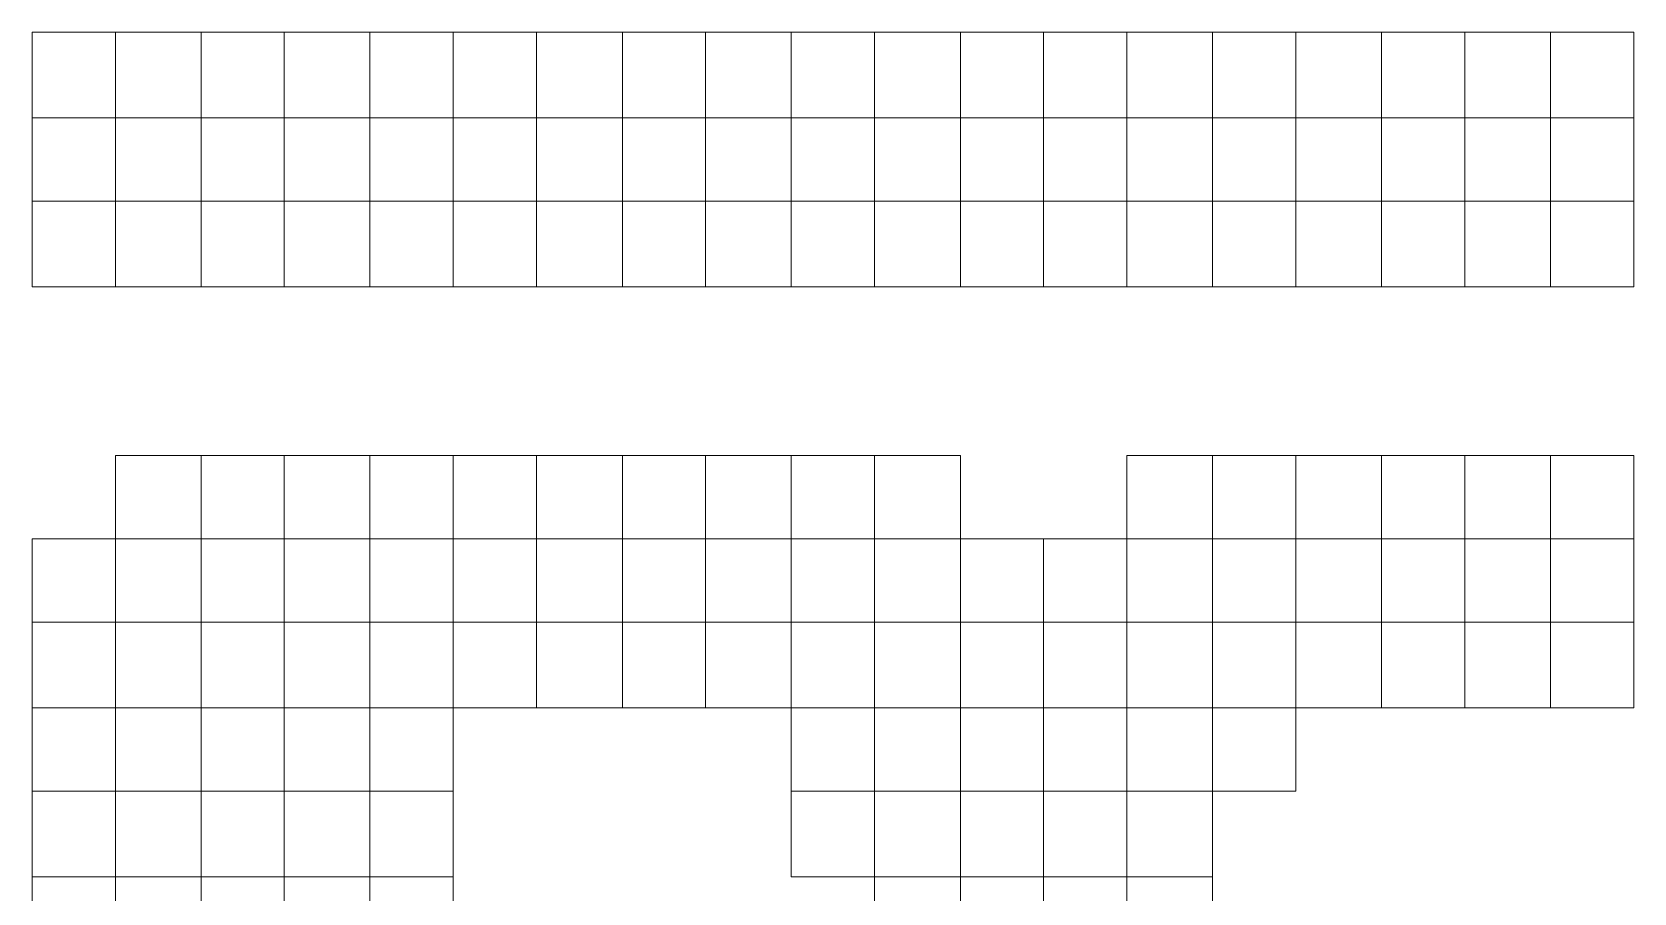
# Model space of a CAD drawing. Header units: millimetres. Extents: x -139 to 75, y -28 to 93.
# Drawn here: x -90.655 to -88.946, y 54.108 to 55.027 of the extents above; entities that cross this region are included whole.
import ezdxf

# ---------------------------------------------------------------- set-up
doc = ezdxf.new("R2010")
doc.units = ezdxf.units.MM
doc.header["$MEASUREMENT"] = 0
doc.layers.add('Layer 1', color=7, linetype='Continuous')

msp = doc.modelspace()

# ---------------------------------------------------------------- linework, layer by layer
at = {"layer": 'Layer 1', "color": 136, "lineweight": 0}
for points in [[(-90.6551, 54.9356), (-90.6551, 54.9356), (-90.6551, 55.0271), (-90.6551, 55.0271), (-90.6551, 55.0271), (-90.6551, 55.0271), (-90.5662, 55.0271), (-90.5662, 55.0271), (-90.5662, 55.0271), (-90.5662, 55.0271), (-90.5662, 54.9356), (-90.5662, 54.9356), (-90.5662, 54.9356), (-90.5662, 54.9356), (-90.6551, 54.9356), (-90.6551, 54.9356)], [(-90.5662, 54.9356), (-90.5662, 54.9356), (-90.5662, 55.0271), (-90.5662, 55.0271), (-90.5662, 55.0271), (-90.5662, 55.0271), (-90.4748, 55.0271), (-90.4748, 55.0271), (-90.4748, 55.0271), (-90.4748, 55.0271), (-90.4748, 54.9356), (-90.4748, 54.9356), (-90.4748, 54.9356), (-90.4748, 54.9356), (-90.5662, 54.9356), (-90.5662, 54.9356)], [(-90.4748, 54.9356), (-90.4748, 54.9356), (-90.4748, 55.0271), (-90.4748, 55.0271), (-90.4748, 55.0271), (-90.4748, 55.0271), (-90.3859, 55.0271), (-90.3859, 55.0271), (-90.3859, 55.0271), (-90.3859, 55.0271), (-90.3859, 54.9356), (-90.3859, 54.9356), (-90.3859, 54.9356), (-90.3859, 54.9356), (-90.4748, 54.9356), (-90.4748, 54.9356)], [(-90.3859, 54.9356), (-90.3859, 54.9356), (-90.3859, 55.0271), (-90.3859, 55.0271), (-90.3859, 55.0271), (-90.3859, 55.0271), (-90.2945, 55.0271), (-90.2945, 55.0271), (-90.2945, 55.0271), (-90.2945, 55.0271), (-90.2945, 54.9356), (-90.2945, 54.9356), (-90.2945, 54.9356), (-90.2945, 54.9356), (-90.3859, 54.9356), (-90.3859, 54.9356)], [(-90.2945, 54.9356), (-90.2945, 54.9356), (-90.2945, 55.0271), (-90.2945, 55.0271), (-90.2945, 55.0271), (-90.2945, 55.0271), (-90.2056, 55.0271), (-90.2056, 55.0271), (-90.2056, 55.0271), (-90.2056, 55.0271), (-90.2056, 54.9356), (-90.2056, 54.9356), (-90.2056, 54.9356), (-90.2056, 54.9356), (-90.2945, 54.9356), (-90.2945, 54.9356)], [(-90.2056, 54.9356), (-90.2056, 54.9356), (-90.2056, 55.0271), (-90.2056, 55.0271), (-90.2056, 55.0271), (-90.2056, 55.0271), (-90.1167, 55.0271), (-90.1167, 55.0271), (-90.1167, 55.0271), (-90.1167, 55.0271), (-90.1167, 54.9356), (-90.1167, 54.9356), (-90.1167, 54.9356), (-90.1167, 54.9356), (-90.2056, 54.9356), (-90.2056, 54.9356)], [(-90.1167, 54.9356), (-90.1167, 54.9356), (-90.1167, 55.0271), (-90.1167, 55.0271), (-90.1167, 55.0271), (-90.1167, 55.0271), (-90.0252, 55.0271), (-90.0252, 55.0271), (-90.0252, 55.0271), (-90.0252, 55.0271), (-90.0252, 54.9356), (-90.0252, 54.9356), (-90.0252, 54.9356), (-90.0252, 54.9356), (-90.1167, 54.9356), (-90.1167, 54.9356)], [(-90.0252, 54.9356), (-90.0252, 54.9356), (-90.0252, 55.0271), (-90.0252, 55.0271), (-90.0252, 55.0271), (-90.0252, 55.0271), (-89.9363, 55.0271), (-89.9363, 55.0271), (-89.9363, 55.0271), (-89.9363, 55.0271), (-89.9363, 54.9356), (-89.9363, 54.9356), (-89.9363, 54.9356), (-89.9363, 54.9356), (-90.0252, 54.9356), (-90.0252, 54.9356)], [(-89.9363, 54.9356), (-89.9363, 54.9356), (-89.9363, 55.0271), (-89.9363, 55.0271), (-89.9363, 55.0271), (-89.9363, 55.0271), (-89.8449, 55.0271), (-89.8449, 55.0271), (-89.8449, 55.0271), (-89.8449, 55.0271), (-89.8449, 54.9356), (-89.8449, 54.9356), (-89.8449, 54.9356), (-89.8449, 54.9356), (-89.9363, 54.9356), (-89.9363, 54.9356)], [(-89.8449, 54.9356), (-89.8449, 54.9356), (-89.8449, 55.0271), (-89.8449, 55.0271), (-89.8449, 55.0271), (-89.8449, 55.0271), (-89.756, 55.0271), (-89.756, 55.0271), (-89.756, 55.0271), (-89.756, 55.0271), (-89.756, 54.9356), (-89.756, 54.9356), (-89.756, 54.9356), (-89.756, 54.9356), (-89.8449, 54.9356), (-89.8449, 54.9356)], [(-89.756, 54.9356), (-89.756, 54.9356), (-89.756, 55.0271), (-89.756, 55.0271), (-89.756, 55.0271), (-89.756, 55.0271), (-89.6645, 55.0271), (-89.6645, 55.0271), (-89.6645, 55.0271), (-89.6645, 55.0271), (-89.6645, 54.9356), (-89.6645, 54.9356), (-89.6645, 54.9356), (-89.6645, 54.9356), (-89.756, 54.9356), (-89.756, 54.9356)], [(-89.6645, 54.9356), (-89.6645, 54.9356), (-89.6645, 55.0271), (-89.6645, 55.0271), (-89.6645, 55.0271), (-89.6645, 55.0271), (-89.5756, 55.0271), (-89.5756, 55.0271), (-89.5756, 55.0271), (-89.5756, 55.0271), (-89.5756, 54.9356), (-89.5756, 54.9356), (-89.5756, 54.9356), (-89.5756, 54.9356), (-89.6645, 54.9356), (-89.6645, 54.9356)], [(-89.5756, 54.9356), (-89.5756, 54.9356), (-89.5756, 55.0271), (-89.5756, 55.0271), (-89.5756, 55.0271), (-89.5756, 55.0271), (-89.4867, 55.0271), (-89.4867, 55.0271), (-89.4867, 55.0271), (-89.4867, 55.0271), (-89.4867, 54.9356), (-89.4867, 54.9356), (-89.4867, 54.9356), (-89.4867, 54.9356), (-89.5756, 54.9356), (-89.5756, 54.9356)], [(-89.4867, 54.9356), (-89.4867, 54.9356), (-89.4867, 55.0271), (-89.4867, 55.0271), (-89.4867, 55.0271), (-89.4867, 55.0271), (-89.3953, 55.0271), (-89.3953, 55.0271), (-89.3953, 55.0271), (-89.3953, 55.0271), (-89.3953, 54.9356), (-89.3953, 54.9356), (-89.3953, 54.9356), (-89.3953, 54.9356), (-89.4867, 54.9356), (-89.4867, 54.9356)], [(-89.3953, 54.9356), (-89.3953, 54.9356), (-89.3953, 55.0271), (-89.3953, 55.0271), (-89.3953, 55.0271), (-89.3953, 55.0271), (-89.3064, 55.0271), (-89.3064, 55.0271), (-89.3064, 55.0271), (-89.3064, 55.0271), (-89.3064, 54.9356), (-89.3064, 54.9356), (-89.3064, 54.9356), (-89.3064, 54.9356), (-89.3953, 54.9356), (-89.3953, 54.9356)], [(-89.3064, 54.9356), (-89.3064, 54.9356), (-89.3064, 55.0271), (-89.3064, 55.0271), (-89.3064, 55.0271), (-89.3064, 55.0271), (-89.215, 55.0271), (-89.215, 55.0271), (-89.215, 55.0271), (-89.215, 55.0271), (-89.215, 54.9356), (-89.215, 54.9356), (-89.215, 54.9356), (-89.215, 54.9356), (-89.3064, 54.9356), (-89.3064, 54.9356)], [(-89.215, 54.9356), (-89.215, 54.9356), (-89.215, 55.0271), (-89.215, 55.0271), (-89.215, 55.0271), (-89.215, 55.0271), (-89.1261, 55.0271), (-89.1261, 55.0271), (-89.1261, 55.0271), (-89.1261, 55.0271), (-89.1261, 54.9356), (-89.1261, 54.9356), (-89.1261, 54.9356), (-89.1261, 54.9356), (-89.215, 54.9356), (-89.215, 54.9356)], [(-89.1261, 54.9356), (-89.1261, 54.9356), (-89.1261, 55.0271), (-89.1261, 55.0271), (-89.1261, 55.0271), (-89.1261, 55.0271), (-89.0346, 55.0271), (-89.0346, 55.0271), (-89.0346, 55.0271), (-89.0346, 55.0271), (-89.0346, 54.9356), (-89.0346, 54.9356), (-89.0346, 54.9356), (-89.0346, 54.9356), (-89.1261, 54.9356), (-89.1261, 54.9356)], [(-89.0346, 54.9356), (-89.0346, 54.9356), (-89.0346, 55.0271), (-89.0346, 55.0271), (-89.0346, 55.0271), (-89.0346, 55.0271), (-88.9457, 55.0271), (-88.9457, 55.0271), (-88.9457, 55.0271), (-88.9457, 55.0271), (-88.9457, 54.9356), (-88.9457, 54.9356), (-88.9457, 54.9356), (-88.9457, 54.9356), (-89.0346, 54.9356), (-89.0346, 54.9356)], [(-90.6551, 54.8467), (-90.6551, 54.8467), (-90.6551, 54.9356), (-90.6551, 54.9356), (-90.6551, 54.9356), (-90.6551, 54.9356), (-90.5662, 54.9356), (-90.5662, 54.9356), (-90.5662, 54.9356), (-90.5662, 54.9356), (-90.5662, 54.8467), (-90.5662, 54.8467), (-90.5662, 54.8467), (-90.5662, 54.8467), (-90.6551, 54.8467), (-90.6551, 54.8467)], [(-90.5662, 54.8467), (-90.5662, 54.8467), (-90.5662, 54.9356), (-90.5662, 54.9356), (-90.5662, 54.9356), (-90.5662, 54.9356), (-90.4748, 54.9356), (-90.4748, 54.9356), (-90.4748, 54.9356), (-90.4748, 54.9356), (-90.4748, 54.8467), (-90.4748, 54.8467), (-90.4748, 54.8467), (-90.4748, 54.8467), (-90.5662, 54.8467), (-90.5662, 54.8467)], [(-90.4748, 54.8467), (-90.4748, 54.8467), (-90.4748, 54.9356), (-90.4748, 54.9356), (-90.4748, 54.9356), (-90.4748, 54.9356), (-90.3859, 54.9356), (-90.3859, 54.9356), (-90.3859, 54.9356), (-90.3859, 54.9356), (-90.3859, 54.8467), (-90.3859, 54.8467), (-90.3859, 54.8467), (-90.3859, 54.8467), (-90.4748, 54.8467), (-90.4748, 54.8467)], [(-90.3859, 54.8467), (-90.3859, 54.8467), (-90.3859, 54.9356), (-90.3859, 54.9356), (-90.3859, 54.9356), (-90.3859, 54.9356), (-90.2945, 54.9356), (-90.2945, 54.9356), (-90.2945, 54.9356), (-90.2945, 54.9356), (-90.2945, 54.8467), (-90.2945, 54.8467), (-90.2945, 54.8467), (-90.2945, 54.8467), (-90.3859, 54.8467), (-90.3859, 54.8467)], [(-90.2945, 54.8467), (-90.2945, 54.8467), (-90.2945, 54.9356), (-90.2945, 54.9356), (-90.2945, 54.9356), (-90.2945, 54.9356), (-90.2056, 54.9356), (-90.2056, 54.9356), (-90.2056, 54.9356), (-90.2056, 54.9356), (-90.2056, 54.8467), (-90.2056, 54.8467), (-90.2056, 54.8467), (-90.2056, 54.8467), (-90.2945, 54.8467), (-90.2945, 54.8467)], [(-90.2056, 54.8467), (-90.2056, 54.8467), (-90.2056, 54.9356), (-90.2056, 54.9356), (-90.2056, 54.9356), (-90.2056, 54.9356), (-90.1167, 54.9356), (-90.1167, 54.9356), (-90.1167, 54.9356), (-90.1167, 54.9356), (-90.1167, 54.8467), (-90.1167, 54.8467), (-90.1167, 54.8467), (-90.1167, 54.8467), (-90.2056, 54.8467), (-90.2056, 54.8467)], [(-90.1167, 54.8467), (-90.1167, 54.8467), (-90.1167, 54.9356), (-90.1167, 54.9356), (-90.1167, 54.9356), (-90.1167, 54.9356), (-90.0252, 54.9356), (-90.0252, 54.9356), (-90.0252, 54.9356), (-90.0252, 54.9356), (-90.0252, 54.8467), (-90.0252, 54.8467), (-90.0252, 54.8467), (-90.0252, 54.8467), (-90.1167, 54.8467), (-90.1167, 54.8467)], [(-90.0252, 54.8467), (-90.0252, 54.8467), (-90.0252, 54.9356), (-90.0252, 54.9356), (-90.0252, 54.9356), (-90.0252, 54.9356), (-89.9363, 54.9356), (-89.9363, 54.9356), (-89.9363, 54.9356), (-89.9363, 54.9356), (-89.9363, 54.8467), (-89.9363, 54.8467), (-89.9363, 54.8467), (-89.9363, 54.8467), (-90.0252, 54.8467), (-90.0252, 54.8467)], [(-89.9363, 54.8467), (-89.9363, 54.8467), (-89.9363, 54.9356), (-89.9363, 54.9356), (-89.9363, 54.9356), (-89.9363, 54.9356), (-89.8449, 54.9356), (-89.8449, 54.9356), (-89.8449, 54.9356), (-89.8449, 54.9356), (-89.8449, 54.8467), (-89.8449, 54.8467), (-89.8449, 54.8467), (-89.8449, 54.8467), (-89.9363, 54.8467), (-89.9363, 54.8467)], [(-89.8449, 54.8467), (-89.8449, 54.8467), (-89.8449, 54.9356), (-89.8449, 54.9356), (-89.8449, 54.9356), (-89.8449, 54.9356), (-89.756, 54.9356), (-89.756, 54.9356), (-89.756, 54.9356), (-89.756, 54.9356), (-89.756, 54.8467), (-89.756, 54.8467), (-89.756, 54.8467), (-89.756, 54.8467), (-89.8449, 54.8467), (-89.8449, 54.8467)], [(-89.756, 54.8467), (-89.756, 54.8467), (-89.756, 54.9356), (-89.756, 54.9356), (-89.756, 54.9356), (-89.756, 54.9356), (-89.6645, 54.9356), (-89.6645, 54.9356), (-89.6645, 54.9356), (-89.6645, 54.9356), (-89.6645, 54.8467), (-89.6645, 54.8467), (-89.6645, 54.8467), (-89.6645, 54.8467), (-89.756, 54.8467), (-89.756, 54.8467)], [(-89.6645, 54.8467), (-89.6645, 54.8467), (-89.6645, 54.9356), (-89.6645, 54.9356), (-89.6645, 54.9356), (-89.6645, 54.9356), (-89.5756, 54.9356), (-89.5756, 54.9356), (-89.5756, 54.9356), (-89.5756, 54.9356), (-89.5756, 54.8467), (-89.5756, 54.8467), (-89.5756, 54.8467), (-89.5756, 54.8467), (-89.6645, 54.8467), (-89.6645, 54.8467)], [(-89.5756, 54.8467), (-89.5756, 54.8467), (-89.5756, 54.9356), (-89.5756, 54.9356), (-89.5756, 54.9356), (-89.5756, 54.9356), (-89.4867, 54.9356), (-89.4867, 54.9356), (-89.4867, 54.9356), (-89.4867, 54.9356), (-89.4867, 54.8467), (-89.4867, 54.8467), (-89.4867, 54.8467), (-89.4867, 54.8467), (-89.5756, 54.8467), (-89.5756, 54.8467)], [(-89.4867, 54.8467), (-89.4867, 54.8467), (-89.4867, 54.9356), (-89.4867, 54.9356), (-89.4867, 54.9356), (-89.4867, 54.9356), (-89.3953, 54.9356), (-89.3953, 54.9356), (-89.3953, 54.9356), (-89.3953, 54.9356), (-89.3953, 54.8467), (-89.3953, 54.8467), (-89.3953, 54.8467), (-89.3953, 54.8467), (-89.4867, 54.8467), (-89.4867, 54.8467)], [(-89.3953, 54.8467), (-89.3953, 54.8467), (-89.3953, 54.9356), (-89.3953, 54.9356), (-89.3953, 54.9356), (-89.3953, 54.9356), (-89.3064, 54.9356), (-89.3064, 54.9356), (-89.3064, 54.9356), (-89.3064, 54.9356), (-89.3064, 54.8467), (-89.3064, 54.8467), (-89.3064, 54.8467), (-89.3064, 54.8467), (-89.3953, 54.8467), (-89.3953, 54.8467)], [(-89.3064, 54.8467), (-89.3064, 54.8467), (-89.3064, 54.9356), (-89.3064, 54.9356), (-89.3064, 54.9356), (-89.3064, 54.9356), (-89.215, 54.9356), (-89.215, 54.9356), (-89.215, 54.9356), (-89.215, 54.9356), (-89.215, 54.8467), (-89.215, 54.8467), (-89.215, 54.8467), (-89.215, 54.8467), (-89.3064, 54.8467), (-89.3064, 54.8467)], [(-89.215, 54.8467), (-89.215, 54.8467), (-89.215, 54.9356), (-89.215, 54.9356), (-89.215, 54.9356), (-89.215, 54.9356), (-89.1261, 54.9356), (-89.1261, 54.9356), (-89.1261, 54.9356), (-89.1261, 54.9356), (-89.1261, 54.8467), (-89.1261, 54.8467), (-89.1261, 54.8467), (-89.1261, 54.8467), (-89.215, 54.8467), (-89.215, 54.8467)], [(-89.1261, 54.8467), (-89.1261, 54.8467), (-89.1261, 54.9356), (-89.1261, 54.9356), (-89.1261, 54.9356), (-89.1261, 54.9356), (-89.0346, 54.9356), (-89.0346, 54.9356), (-89.0346, 54.9356), (-89.0346, 54.9356), (-89.0346, 54.8467), (-89.0346, 54.8467), (-89.0346, 54.8467), (-89.0346, 54.8467), (-89.1261, 54.8467), (-89.1261, 54.8467)], [(-89.0346, 54.8467), (-89.0346, 54.8467), (-89.0346, 54.9356), (-89.0346, 54.9356), (-89.0346, 54.9356), (-89.0346, 54.9356), (-88.9457, 54.9356), (-88.9457, 54.9356), (-88.9457, 54.9356), (-88.9457, 54.9356), (-88.9457, 54.8467), (-88.9457, 54.8467), (-88.9457, 54.8467), (-88.9457, 54.8467), (-89.0346, 54.8467), (-89.0346, 54.8467)], [(-90.6551, 54.7553), (-90.6551, 54.7553), (-90.6551, 54.8467), (-90.6551, 54.8467), (-90.6551, 54.8467), (-90.6551, 54.8467), (-90.5662, 54.8467), (-90.5662, 54.8467), (-90.5662, 54.8467), (-90.5662, 54.8467), (-90.5662, 54.7553), (-90.5662, 54.7553), (-90.5662, 54.7553), (-90.5662, 54.7553), (-90.6551, 54.7553), (-90.6551, 54.7553)], [(-90.5662, 54.7553), (-90.5662, 54.7553), (-90.5662, 54.8467), (-90.5662, 54.8467), (-90.5662, 54.8467), (-90.5662, 54.8467), (-90.4748, 54.8467), (-90.4748, 54.8467), (-90.4748, 54.8467), (-90.4748, 54.8467), (-90.4748, 54.7553), (-90.4748, 54.7553), (-90.4748, 54.7553), (-90.4748, 54.7553), (-90.5662, 54.7553), (-90.5662, 54.7553)], [(-90.4748, 54.7553), (-90.4748, 54.7553), (-90.4748, 54.8467), (-90.4748, 54.8467), (-90.4748, 54.8467), (-90.4748, 54.8467), (-90.3859, 54.8467), (-90.3859, 54.8467), (-90.3859, 54.8467), (-90.3859, 54.8467), (-90.3859, 54.7553), (-90.3859, 54.7553), (-90.3859, 54.7553), (-90.3859, 54.7553), (-90.4748, 54.7553), (-90.4748, 54.7553)], [(-90.3859, 54.7553), (-90.3859, 54.7553), (-90.3859, 54.8467), (-90.3859, 54.8467), (-90.3859, 54.8467), (-90.3859, 54.8467), (-90.2945, 54.8467), (-90.2945, 54.8467), (-90.2945, 54.8467), (-90.2945, 54.8467), (-90.2945, 54.7553), (-90.2945, 54.7553), (-90.2945, 54.7553), (-90.2945, 54.7553), (-90.3859, 54.7553), (-90.3859, 54.7553)], [(-90.2945, 54.7553), (-90.2945, 54.7553), (-90.2945, 54.8467), (-90.2945, 54.8467), (-90.2945, 54.8467), (-90.2945, 54.8467), (-90.2056, 54.8467), (-90.2056, 54.8467), (-90.2056, 54.8467), (-90.2056, 54.8467), (-90.2056, 54.7553), (-90.2056, 54.7553), (-90.2056, 54.7553), (-90.2056, 54.7553), (-90.2945, 54.7553), (-90.2945, 54.7553)], [(-90.2056, 54.7553), (-90.2056, 54.7553), (-90.2056, 54.8467), (-90.2056, 54.8467), (-90.2056, 54.8467), (-90.2056, 54.8467), (-90.1167, 54.8467), (-90.1167, 54.8467), (-90.1167, 54.8467), (-90.1167, 54.8467), (-90.1167, 54.7553), (-90.1167, 54.7553), (-90.1167, 54.7553), (-90.1167, 54.7553), (-90.2056, 54.7553), (-90.2056, 54.7553)], [(-90.1167, 54.7553), (-90.1167, 54.7553), (-90.1167, 54.8467), (-90.1167, 54.8467), (-90.1167, 54.8467), (-90.1167, 54.8467), (-90.0252, 54.8467), (-90.0252, 54.8467), (-90.0252, 54.8467), (-90.0252, 54.8467), (-90.0252, 54.7553), (-90.0252, 54.7553), (-90.0252, 54.7553), (-90.0252, 54.7553), (-90.1167, 54.7553), (-90.1167, 54.7553)], [(-90.0252, 54.7553), (-90.0252, 54.7553), (-90.0252, 54.8467), (-90.0252, 54.8467), (-90.0252, 54.8467), (-90.0252, 54.8467), (-89.9363, 54.8467), (-89.9363, 54.8467), (-89.9363, 54.8467), (-89.9363, 54.8467), (-89.9363, 54.7553), (-89.9363, 54.7553), (-89.9363, 54.7553), (-89.9363, 54.7553), (-90.0252, 54.7553), (-90.0252, 54.7553)], [(-89.9363, 54.7553), (-89.9363, 54.7553), (-89.9363, 54.8467), (-89.9363, 54.8467), (-89.9363, 54.8467), (-89.9363, 54.8467), (-89.8449, 54.8467), (-89.8449, 54.8467), (-89.8449, 54.8467), (-89.8449, 54.8467), (-89.8449, 54.7553), (-89.8449, 54.7553), (-89.8449, 54.7553), (-89.8449, 54.7553), (-89.9363, 54.7553), (-89.9363, 54.7553)], [(-89.8449, 54.7553), (-89.8449, 54.7553), (-89.8449, 54.8467), (-89.8449, 54.8467), (-89.8449, 54.8467), (-89.8449, 54.8467), (-89.756, 54.8467), (-89.756, 54.8467), (-89.756, 54.8467), (-89.756, 54.8467), (-89.756, 54.7553), (-89.756, 54.7553), (-89.756, 54.7553), (-89.756, 54.7553), (-89.8449, 54.7553), (-89.8449, 54.7553)], [(-89.756, 54.7553), (-89.756, 54.7553), (-89.756, 54.8467), (-89.756, 54.8467), (-89.756, 54.8467), (-89.756, 54.8467), (-89.6645, 54.8467), (-89.6645, 54.8467), (-89.6645, 54.8467), (-89.6645, 54.8467), (-89.6645, 54.7553), (-89.6645, 54.7553), (-89.6645, 54.7553), (-89.6645, 54.7553), (-89.756, 54.7553), (-89.756, 54.7553)], [(-89.6645, 54.7553), (-89.6645, 54.7553), (-89.6645, 54.8467), (-89.6645, 54.8467), (-89.6645, 54.8467), (-89.6645, 54.8467), (-89.5756, 54.8467), (-89.5756, 54.8467), (-89.5756, 54.8467), (-89.5756, 54.8467), (-89.5756, 54.7553), (-89.5756, 54.7553), (-89.5756, 54.7553), (-89.5756, 54.7553), (-89.6645, 54.7553), (-89.6645, 54.7553)], [(-89.5756, 54.7553), (-89.5756, 54.7553), (-89.5756, 54.8467), (-89.5756, 54.8467), (-89.5756, 54.8467), (-89.5756, 54.8467), (-89.4867, 54.8467), (-89.4867, 54.8467), (-89.4867, 54.8467), (-89.4867, 54.8467), (-89.4867, 54.7553), (-89.4867, 54.7553), (-89.4867, 54.7553), (-89.4867, 54.7553), (-89.5756, 54.7553), (-89.5756, 54.7553)], [(-89.4867, 54.7553), (-89.4867, 54.7553), (-89.4867, 54.8467), (-89.4867, 54.8467), (-89.4867, 54.8467), (-89.4867, 54.8467), (-89.3953, 54.8467), (-89.3953, 54.8467), (-89.3953, 54.8467), (-89.3953, 54.8467), (-89.3953, 54.7553), (-89.3953, 54.7553), (-89.3953, 54.7553), (-89.3953, 54.7553), (-89.4867, 54.7553), (-89.4867, 54.7553)], [(-89.3953, 54.7553), (-89.3953, 54.7553), (-89.3953, 54.8467), (-89.3953, 54.8467), (-89.3953, 54.8467), (-89.3953, 54.8467), (-89.3064, 54.8467), (-89.3064, 54.8467), (-89.3064, 54.8467), (-89.3064, 54.8467), (-89.3064, 54.7553), (-89.3064, 54.7553), (-89.3064, 54.7553), (-89.3064, 54.7553), (-89.3953, 54.7553), (-89.3953, 54.7553)], [(-89.3064, 54.7553), (-89.3064, 54.7553), (-89.3064, 54.8467), (-89.3064, 54.8467), (-89.3064, 54.8467), (-89.3064, 54.8467), (-89.215, 54.8467), (-89.215, 54.8467), (-89.215, 54.8467), (-89.215, 54.8467), (-89.215, 54.7553), (-89.215, 54.7553), (-89.215, 54.7553), (-89.215, 54.7553), (-89.3064, 54.7553), (-89.3064, 54.7553)], [(-89.215, 54.7553), (-89.215, 54.7553), (-89.215, 54.8467), (-89.215, 54.8467), (-89.215, 54.8467), (-89.215, 54.8467), (-89.1261, 54.8467), (-89.1261, 54.8467), (-89.1261, 54.8467), (-89.1261, 54.8467), (-89.1261, 54.7553), (-89.1261, 54.7553), (-89.1261, 54.7553), (-89.1261, 54.7553), (-89.215, 54.7553), (-89.215, 54.7553)], [(-89.1261, 54.7553), (-89.1261, 54.7553), (-89.1261, 54.8467), (-89.1261, 54.8467), (-89.1261, 54.8467), (-89.1261, 54.8467), (-89.0346, 54.8467), (-89.0346, 54.8467), (-89.0346, 54.8467), (-89.0346, 54.8467), (-89.0346, 54.7553), (-89.0346, 54.7553), (-89.0346, 54.7553), (-89.0346, 54.7553), (-89.1261, 54.7553), (-89.1261, 54.7553)], [(-89.0346, 54.7553), (-89.0346, 54.7553), (-89.0346, 54.8467), (-89.0346, 54.8467), (-89.0346, 54.8467), (-89.0346, 54.8467), (-88.9457, 54.8467), (-88.9457, 54.8467), (-88.9457, 54.8467), (-88.9457, 54.8467), (-88.9457, 54.7553), (-88.9457, 54.7553), (-88.9457, 54.7553), (-88.9457, 54.7553), (-89.0346, 54.7553), (-89.0346, 54.7553)], [(-90.5662, 54.4861), (-90.5662, 54.4861), (-90.5662, 54.575), (-90.5662, 54.575), (-90.5662, 54.575), (-90.5662, 54.575), (-90.4748, 54.575), (-90.4748, 54.575), (-90.4748, 54.575), (-90.4748, 54.575), (-90.4748, 54.4861), (-90.4748, 54.4861), (-90.4748, 54.4861), (-90.4748, 54.4861), (-90.5662, 54.4861), (-90.5662, 54.4861)], [(-90.4748, 54.4861), (-90.4748, 54.4861), (-90.4748, 54.575), (-90.4748, 54.575), (-90.4748, 54.575), (-90.4748, 54.575), (-90.3859, 54.575), (-90.3859, 54.575), (-90.3859, 54.575), (-90.3859, 54.575), (-90.3859, 54.4861), (-90.3859, 54.4861), (-90.3859, 54.4861), (-90.3859, 54.4861), (-90.4748, 54.4861), (-90.4748, 54.4861)], [(-90.3859, 54.4861), (-90.3859, 54.4861), (-90.3859, 54.575), (-90.3859, 54.575), (-90.3859, 54.575), (-90.3859, 54.575), (-90.2945, 54.575), (-90.2945, 54.575), (-90.2945, 54.575), (-90.2945, 54.575), (-90.2945, 54.4861), (-90.2945, 54.4861), (-90.2945, 54.4861), (-90.2945, 54.4861), (-90.3859, 54.4861), (-90.3859, 54.4861)], [(-90.2945, 54.4861), (-90.2945, 54.4861), (-90.2945, 54.575), (-90.2945, 54.575), (-90.2945, 54.575), (-90.2945, 54.575), (-90.2056, 54.575), (-90.2056, 54.575), (-90.2056, 54.575), (-90.2056, 54.575), (-90.2056, 54.4861), (-90.2056, 54.4861), (-90.2056, 54.4861), (-90.2056, 54.4861), (-90.2945, 54.4861), (-90.2945, 54.4861)], [(-90.2056, 54.4861), (-90.2056, 54.4861), (-90.2056, 54.575), (-90.2056, 54.575), (-90.2056, 54.575), (-90.2056, 54.575), (-90.1167, 54.575), (-90.1167, 54.575), (-90.1167, 54.575), (-90.1167, 54.575), (-90.1167, 54.4861), (-90.1167, 54.4861), (-90.1167, 54.4861), (-90.1167, 54.4861), (-90.2056, 54.4861), (-90.2056, 54.4861)], [(-90.1167, 54.4861), (-90.1167, 54.4861), (-90.1167, 54.575), (-90.1167, 54.575), (-90.1167, 54.575), (-90.1167, 54.575), (-90.0252, 54.575), (-90.0252, 54.575), (-90.0252, 54.575), (-90.0252, 54.575), (-90.0252, 54.4861), (-90.0252, 54.4861), (-90.0252, 54.4861), (-90.0252, 54.4861), (-90.1167, 54.4861), (-90.1167, 54.4861)], [(-90.0252, 54.4861), (-90.0252, 54.4861), (-90.0252, 54.575), (-90.0252, 54.575), (-90.0252, 54.575), (-90.0252, 54.575), (-89.9363, 54.575), (-89.9363, 54.575), (-89.9363, 54.575), (-89.9363, 54.575), (-89.9363, 54.4861), (-89.9363, 54.4861), (-89.9363, 54.4861), (-89.9363, 54.4861), (-90.0252, 54.4861), (-90.0252, 54.4861)], [(-89.9363, 54.4861), (-89.9363, 54.4861), (-89.9363, 54.575), (-89.9363, 54.575), (-89.9363, 54.575), (-89.9363, 54.575), (-89.8449, 54.575), (-89.8449, 54.575), (-89.8449, 54.575), (-89.8449, 54.575), (-89.8449, 54.4861), (-89.8449, 54.4861), (-89.8449, 54.4861), (-89.8449, 54.4861), (-89.9363, 54.4861), (-89.9363, 54.4861)], [(-89.8449, 54.4861), (-89.8449, 54.4861), (-89.8449, 54.575), (-89.8449, 54.575), (-89.8449, 54.575), (-89.8449, 54.575), (-89.756, 54.575), (-89.756, 54.575), (-89.756, 54.575), (-89.756, 54.575), (-89.756, 54.4861), (-89.756, 54.4861), (-89.756, 54.4861), (-89.756, 54.4861), (-89.8449, 54.4861), (-89.8449, 54.4861)], [(-89.756, 54.4861), (-89.756, 54.4861), (-89.756, 54.575), (-89.756, 54.575), (-89.756, 54.575), (-89.756, 54.575), (-89.6645, 54.575), (-89.6645, 54.575), (-89.6645, 54.575), (-89.6645, 54.575), (-89.6645, 54.4861), (-89.6645, 54.4861), (-89.6645, 54.4861), (-89.6645, 54.4861), (-89.756, 54.4861), (-89.756, 54.4861)], [(-89.4867, 54.4861), (-89.4867, 54.4861), (-89.4867, 54.575), (-89.4867, 54.575), (-89.4867, 54.575), (-89.4867, 54.575), (-89.3953, 54.575), (-89.3953, 54.575), (-89.3953, 54.575), (-89.3953, 54.575), (-89.3953, 54.4861), (-89.3953, 54.4861), (-89.3953, 54.4861), (-89.3953, 54.4861), (-89.4867, 54.4861), (-89.4867, 54.4861)], [(-89.3953, 54.4861), (-89.3953, 54.4861), (-89.3953, 54.575), (-89.3953, 54.575), (-89.3953, 54.575), (-89.3953, 54.575), (-89.3064, 54.575), (-89.3064, 54.575), (-89.3064, 54.575), (-89.3064, 54.575), (-89.3064, 54.4861), (-89.3064, 54.4861), (-89.3064, 54.4861), (-89.3064, 54.4861), (-89.3953, 54.4861), (-89.3953, 54.4861)], [(-89.3064, 54.4861), (-89.3064, 54.4861), (-89.3064, 54.575), (-89.3064, 54.575), (-89.3064, 54.575), (-89.3064, 54.575), (-89.215, 54.575), (-89.215, 54.575), (-89.215, 54.575), (-89.215, 54.575), (-89.215, 54.4861), (-89.215, 54.4861), (-89.215, 54.4861), (-89.215, 54.4861), (-89.3064, 54.4861), (-89.3064, 54.4861)], [(-89.215, 54.4861), (-89.215, 54.4861), (-89.215, 54.575), (-89.215, 54.575), (-89.215, 54.575), (-89.215, 54.575), (-89.1261, 54.575), (-89.1261, 54.575), (-89.1261, 54.575), (-89.1261, 54.575), (-89.1261, 54.4861), (-89.1261, 54.4861), (-89.1261, 54.4861), (-89.1261, 54.4861), (-89.215, 54.4861), (-89.215, 54.4861)], [(-89.1261, 54.4861), (-89.1261, 54.4861), (-89.1261, 54.575), (-89.1261, 54.575), (-89.1261, 54.575), (-89.1261, 54.575), (-89.0346, 54.575), (-89.0346, 54.575), (-89.0346, 54.575), (-89.0346, 54.575), (-89.0346, 54.4861), (-89.0346, 54.4861), (-89.0346, 54.4861), (-89.0346, 54.4861), (-89.1261, 54.4861), (-89.1261, 54.4861)], [(-89.0346, 54.4861), (-89.0346, 54.4861), (-89.0346, 54.575), (-89.0346, 54.575), (-89.0346, 54.575), (-89.0346, 54.575), (-88.9457, 54.575), (-88.9457, 54.575), (-88.9457, 54.575), (-88.9457, 54.575), (-88.9457, 54.4861), (-88.9457, 54.4861), (-88.9457, 54.4861), (-88.9457, 54.4861), (-89.0346, 54.4861), (-89.0346, 54.4861)], [(-90.6551, 54.3972), (-90.6551, 54.3972), (-90.6551, 54.4861), (-90.6551, 54.4861), (-90.6551, 54.4861), (-90.6551, 54.4861), (-90.5662, 54.4861), (-90.5662, 54.4861), (-90.5662, 54.4861), (-90.5662, 54.4861), (-90.5662, 54.3972), (-90.5662, 54.3972), (-90.5662, 54.3972), (-90.5662, 54.3972), (-90.6551, 54.3972), (-90.6551, 54.3972)], [(-90.5662, 54.3972), (-90.5662, 54.3972), (-90.5662, 54.4861), (-90.5662, 54.4861), (-90.5662, 54.4861), (-90.5662, 54.4861), (-90.4748, 54.4861), (-90.4748, 54.4861), (-90.4748, 54.4861), (-90.4748, 54.4861), (-90.4748, 54.3972), (-90.4748, 54.3972), (-90.4748, 54.3972), (-90.4748, 54.3972), (-90.5662, 54.3972), (-90.5662, 54.3972)], [(-90.4748, 54.3972), (-90.4748, 54.3972), (-90.4748, 54.4861), (-90.4748, 54.4861), (-90.4748, 54.4861), (-90.4748, 54.4861), (-90.3859, 54.4861), (-90.3859, 54.4861), (-90.3859, 54.4861), (-90.3859, 54.4861), (-90.3859, 54.3972), (-90.3859, 54.3972), (-90.3859, 54.3972), (-90.3859, 54.3972), (-90.4748, 54.3972), (-90.4748, 54.3972)], [(-90.3859, 54.3972), (-90.3859, 54.3972), (-90.3859, 54.4861), (-90.3859, 54.4861), (-90.3859, 54.4861), (-90.3859, 54.4861), (-90.2945, 54.4861), (-90.2945, 54.4861), (-90.2945, 54.4861), (-90.2945, 54.4861), (-90.2945, 54.3972), (-90.2945, 54.3972), (-90.2945, 54.3972), (-90.2945, 54.3972), (-90.3859, 54.3972), (-90.3859, 54.3972)], [(-90.2945, 54.3972), (-90.2945, 54.3972), (-90.2945, 54.4861), (-90.2945, 54.4861), (-90.2945, 54.4861), (-90.2945, 54.4861), (-90.2056, 54.4861), (-90.2056, 54.4861), (-90.2056, 54.4861), (-90.2056, 54.4861), (-90.2056, 54.3972), (-90.2056, 54.3972), (-90.2056, 54.3972), (-90.2056, 54.3972), (-90.2945, 54.3972), (-90.2945, 54.3972)], [(-90.2056, 54.3972), (-90.2056, 54.3972), (-90.2056, 54.4861), (-90.2056, 54.4861), (-90.2056, 54.4861), (-90.2056, 54.4861), (-90.1167, 54.4861), (-90.1167, 54.4861), (-90.1167, 54.4861), (-90.1167, 54.4861), (-90.1167, 54.3972), (-90.1167, 54.3972), (-90.1167, 54.3972), (-90.1167, 54.3972), (-90.2056, 54.3972), (-90.2056, 54.3972)], [(-90.1167, 54.3972), (-90.1167, 54.3972), (-90.1167, 54.4861), (-90.1167, 54.4861), (-90.1167, 54.4861), (-90.1167, 54.4861), (-90.0252, 54.4861), (-90.0252, 54.4861), (-90.0252, 54.4861), (-90.0252, 54.4861), (-90.0252, 54.3972), (-90.0252, 54.3972), (-90.0252, 54.3972), (-90.0252, 54.3972), (-90.1167, 54.3972), (-90.1167, 54.3972)], [(-90.0252, 54.3972), (-90.0252, 54.3972), (-90.0252, 54.4861), (-90.0252, 54.4861), (-90.0252, 54.4861), (-90.0252, 54.4861), (-89.9363, 54.4861), (-89.9363, 54.4861), (-89.9363, 54.4861), (-89.9363, 54.4861), (-89.9363, 54.3972), (-89.9363, 54.3972), (-89.9363, 54.3972), (-89.9363, 54.3972), (-90.0252, 54.3972), (-90.0252, 54.3972)], [(-89.9363, 54.3972), (-89.9363, 54.3972), (-89.9363, 54.4861), (-89.9363, 54.4861), (-89.9363, 54.4861), (-89.9363, 54.4861), (-89.8449, 54.4861), (-89.8449, 54.4861), (-89.8449, 54.4861), (-89.8449, 54.4861), (-89.8449, 54.3972), (-89.8449, 54.3972), (-89.8449, 54.3972), (-89.8449, 54.3972), (-89.9363, 54.3972), (-89.9363, 54.3972)], [(-89.8449, 54.3972), (-89.8449, 54.3972), (-89.8449, 54.4861), (-89.8449, 54.4861), (-89.8449, 54.4861), (-89.8449, 54.4861), (-89.756, 54.4861), (-89.756, 54.4861), (-89.756, 54.4861), (-89.756, 54.4861), (-89.756, 54.3972), (-89.756, 54.3972), (-89.756, 54.3972), (-89.756, 54.3972), (-89.8449, 54.3972), (-89.8449, 54.3972)], [(-89.756, 54.3972), (-89.756, 54.3972), (-89.756, 54.4861), (-89.756, 54.4861), (-89.756, 54.4861), (-89.756, 54.4861), (-89.6645, 54.4861), (-89.6645, 54.4861), (-89.6645, 54.4861), (-89.6645, 54.4861), (-89.6645, 54.3972), (-89.6645, 54.3972), (-89.6645, 54.3972), (-89.6645, 54.3972), (-89.756, 54.3972), (-89.756, 54.3972)], [(-89.6645, 54.3972), (-89.6645, 54.3972), (-89.6645, 54.4861), (-89.6645, 54.4861), (-89.6645, 54.4861), (-89.6645, 54.4861), (-89.5756, 54.4861), (-89.5756, 54.4861), (-89.5756, 54.4861), (-89.5756, 54.4861), (-89.5756, 54.3972), (-89.5756, 54.3972), (-89.5756, 54.3972), (-89.5756, 54.3972), (-89.6645, 54.3972), (-89.6645, 54.3972)], [(-89.5756, 54.3972), (-89.5756, 54.3972), (-89.5756, 54.4861), (-89.5756, 54.4861), (-89.5756, 54.4861), (-89.5756, 54.4861), (-89.4867, 54.4861), (-89.4867, 54.4861), (-89.4867, 54.4861), (-89.4867, 54.4861), (-89.4867, 54.3972), (-89.4867, 54.3972), (-89.4867, 54.3972), (-89.4867, 54.3972), (-89.5756, 54.3972), (-89.5756, 54.3972)], [(-89.4867, 54.3972), (-89.4867, 54.3972), (-89.4867, 54.4861), (-89.4867, 54.4861), (-89.4867, 54.4861), (-89.4867, 54.4861), (-89.3953, 54.4861), (-89.3953, 54.4861), (-89.3953, 54.4861), (-89.3953, 54.4861), (-89.3953, 54.3972), (-89.3953, 54.3972), (-89.3953, 54.3972), (-89.3953, 54.3972), (-89.4867, 54.3972), (-89.4867, 54.3972)], [(-89.3953, 54.3972), (-89.3953, 54.3972), (-89.3953, 54.4861), (-89.3953, 54.4861), (-89.3953, 54.4861), (-89.3953, 54.4861), (-89.3064, 54.4861), (-89.3064, 54.4861), (-89.3064, 54.4861), (-89.3064, 54.4861), (-89.3064, 54.3972), (-89.3064, 54.3972), (-89.3064, 54.3972), (-89.3064, 54.3972), (-89.3953, 54.3972), (-89.3953, 54.3972)], [(-89.3064, 54.3972), (-89.3064, 54.3972), (-89.3064, 54.4861), (-89.3064, 54.4861), (-89.3064, 54.4861), (-89.3064, 54.4861), (-89.215, 54.4861), (-89.215, 54.4861), (-89.215, 54.4861), (-89.215, 54.4861), (-89.215, 54.3972), (-89.215, 54.3972), (-89.215, 54.3972), (-89.215, 54.3972), (-89.3064, 54.3972), (-89.3064, 54.3972)], [(-89.215, 54.3972), (-89.215, 54.3972), (-89.215, 54.4861), (-89.215, 54.4861), (-89.215, 54.4861), (-89.215, 54.4861), (-89.1261, 54.4861), (-89.1261, 54.4861), (-89.1261, 54.4861), (-89.1261, 54.4861), (-89.1261, 54.3972), (-89.1261, 54.3972), (-89.1261, 54.3972), (-89.1261, 54.3972), (-89.215, 54.3972), (-89.215, 54.3972)], [(-89.1261, 54.3972), (-89.1261, 54.3972), (-89.1261, 54.4861), (-89.1261, 54.4861), (-89.1261, 54.4861), (-89.1261, 54.4861), (-89.0346, 54.4861), (-89.0346, 54.4861), (-89.0346, 54.4861), (-89.0346, 54.4861), (-89.0346, 54.3972), (-89.0346, 54.3972), (-89.0346, 54.3972), (-89.0346, 54.3972), (-89.1261, 54.3972), (-89.1261, 54.3972)], [(-89.0346, 54.3972), (-89.0346, 54.3972), (-89.0346, 54.4861), (-89.0346, 54.4861), (-89.0346, 54.4861), (-89.0346, 54.4861), (-88.9457, 54.4861), (-88.9457, 54.4861), (-88.9457, 54.4861), (-88.9457, 54.4861), (-88.9457, 54.3972), (-88.9457, 54.3972), (-88.9457, 54.3972), (-88.9457, 54.3972), (-89.0346, 54.3972), (-89.0346, 54.3972)], [(-90.6551, 54.3057), (-90.6551, 54.3057), (-90.6551, 54.3972), (-90.6551, 54.3972), (-90.6551, 54.3972), (-90.6551, 54.3972), (-90.5662, 54.3972), (-90.5662, 54.3972), (-90.5662, 54.3972), (-90.5662, 54.3972), (-90.5662, 54.3057), (-90.5662, 54.3057), (-90.5662, 54.3057), (-90.5662, 54.3057), (-90.6551, 54.3057), (-90.6551, 54.3057)], [(-90.5662, 54.3057), (-90.5662, 54.3057), (-90.5662, 54.3972), (-90.5662, 54.3972), (-90.5662, 54.3972), (-90.5662, 54.3972), (-90.4748, 54.3972), (-90.4748, 54.3972), (-90.4748, 54.3972), (-90.4748, 54.3972), (-90.4748, 54.3057), (-90.4748, 54.3057), (-90.4748, 54.3057), (-90.4748, 54.3057), (-90.5662, 54.3057), (-90.5662, 54.3057)], [(-90.4748, 54.3057), (-90.4748, 54.3057), (-90.4748, 54.3972), (-90.4748, 54.3972), (-90.4748, 54.3972), (-90.4748, 54.3972), (-90.3859, 54.3972), (-90.3859, 54.3972), (-90.3859, 54.3972), (-90.3859, 54.3972), (-90.3859, 54.3057), (-90.3859, 54.3057), (-90.3859, 54.3057), (-90.3859, 54.3057), (-90.4748, 54.3057), (-90.4748, 54.3057)], [(-90.3859, 54.3057), (-90.3859, 54.3057), (-90.3859, 54.3972), (-90.3859, 54.3972), (-90.3859, 54.3972), (-90.3859, 54.3972), (-90.2945, 54.3972), (-90.2945, 54.3972), (-90.2945, 54.3972), (-90.2945, 54.3972), (-90.2945, 54.3057), (-90.2945, 54.3057), (-90.2945, 54.3057), (-90.2945, 54.3057), (-90.3859, 54.3057), (-90.3859, 54.3057)], [(-90.2945, 54.3057), (-90.2945, 54.3057), (-90.2945, 54.3972), (-90.2945, 54.3972), (-90.2945, 54.3972), (-90.2945, 54.3972), (-90.2056, 54.3972), (-90.2056, 54.3972), (-90.2056, 54.3972), (-90.2056, 54.3972), (-90.2056, 54.3057), (-90.2056, 54.3057), (-90.2056, 54.3057), (-90.2056, 54.3057), (-90.2945, 54.3057), (-90.2945, 54.3057)], [(-90.2056, 54.3057), (-90.2056, 54.3057), (-90.2056, 54.3972), (-90.2056, 54.3972), (-90.2056, 54.3972), (-90.2056, 54.3972), (-90.1167, 54.3972), (-90.1167, 54.3972), (-90.1167, 54.3972), (-90.1167, 54.3972), (-90.1167, 54.3057), (-90.1167, 54.3057), (-90.1167, 54.3057), (-90.1167, 54.3057), (-90.2056, 54.3057), (-90.2056, 54.3057)], [(-90.1167, 54.3057), (-90.1167, 54.3057), (-90.1167, 54.3972), (-90.1167, 54.3972), (-90.1167, 54.3972), (-90.1167, 54.3972), (-90.0252, 54.3972), (-90.0252, 54.3972), (-90.0252, 54.3972), (-90.0252, 54.3972), (-90.0252, 54.3057), (-90.0252, 54.3057), (-90.0252, 54.3057), (-90.0252, 54.3057), (-90.1167, 54.3057), (-90.1167, 54.3057)], [(-90.0252, 54.3057), (-90.0252, 54.3057), (-90.0252, 54.3972), (-90.0252, 54.3972), (-90.0252, 54.3972), (-90.0252, 54.3972), (-89.9363, 54.3972), (-89.9363, 54.3972), (-89.9363, 54.3972), (-89.9363, 54.3972), (-89.9363, 54.3057), (-89.9363, 54.3057), (-89.9363, 54.3057), (-89.9363, 54.3057), (-90.0252, 54.3057), (-90.0252, 54.3057)], [(-89.9363, 54.3057), (-89.9363, 54.3057), (-89.9363, 54.3972), (-89.9363, 54.3972), (-89.9363, 54.3972), (-89.9363, 54.3972), (-89.8449, 54.3972), (-89.8449, 54.3972), (-89.8449, 54.3972), (-89.8449, 54.3972), (-89.8449, 54.3057), (-89.8449, 54.3057), (-89.8449, 54.3057), (-89.8449, 54.3057), (-89.9363, 54.3057), (-89.9363, 54.3057)], [(-89.8449, 54.3057), (-89.8449, 54.3057), (-89.8449, 54.3972), (-89.8449, 54.3972), (-89.8449, 54.3972), (-89.8449, 54.3972), (-89.756, 54.3972), (-89.756, 54.3972), (-89.756, 54.3972), (-89.756, 54.3972), (-89.756, 54.3057), (-89.756, 54.3057), (-89.756, 54.3057), (-89.756, 54.3057), (-89.8449, 54.3057), (-89.8449, 54.3057)], [(-89.756, 54.3057), (-89.756, 54.3057), (-89.756, 54.3972), (-89.756, 54.3972), (-89.756, 54.3972), (-89.756, 54.3972), (-89.6645, 54.3972), (-89.6645, 54.3972), (-89.6645, 54.3972), (-89.6645, 54.3972), (-89.6645, 54.3057), (-89.6645, 54.3057), (-89.6645, 54.3057), (-89.6645, 54.3057), (-89.756, 54.3057), (-89.756, 54.3057)], [(-89.6645, 54.3057), (-89.6645, 54.3057), (-89.6645, 54.3972), (-89.6645, 54.3972), (-89.6645, 54.3972), (-89.6645, 54.3972), (-89.5756, 54.3972), (-89.5756, 54.3972), (-89.5756, 54.3972), (-89.5756, 54.3972), (-89.5756, 54.3057), (-89.5756, 54.3057), (-89.5756, 54.3057), (-89.5756, 54.3057), (-89.6645, 54.3057), (-89.6645, 54.3057)], [(-89.5756, 54.3057), (-89.5756, 54.3057), (-89.5756, 54.3972), (-89.5756, 54.3972), (-89.5756, 54.3972), (-89.5756, 54.3972), (-89.4867, 54.3972), (-89.4867, 54.3972), (-89.4867, 54.3972), (-89.4867, 54.3972), (-89.4867, 54.3057), (-89.4867, 54.3057), (-89.4867, 54.3057), (-89.4867, 54.3057), (-89.5756, 54.3057), (-89.5756, 54.3057)], [(-89.4867, 54.3057), (-89.4867, 54.3057), (-89.4867, 54.3972), (-89.4867, 54.3972), (-89.4867, 54.3972), (-89.4867, 54.3972), (-89.3953, 54.3972), (-89.3953, 54.3972), (-89.3953, 54.3972), (-89.3953, 54.3972), (-89.3953, 54.3057), (-89.3953, 54.3057), (-89.3953, 54.3057), (-89.3953, 54.3057), (-89.4867, 54.3057), (-89.4867, 54.3057)], [(-89.3953, 54.3057), (-89.3953, 54.3057), (-89.3953, 54.3972), (-89.3953, 54.3972), (-89.3953, 54.3972), (-89.3953, 54.3972), (-89.3064, 54.3972), (-89.3064, 54.3972), (-89.3064, 54.3972), (-89.3064, 54.3972), (-89.3064, 54.3057), (-89.3064, 54.3057), (-89.3064, 54.3057), (-89.3064, 54.3057), (-89.3953, 54.3057), (-89.3953, 54.3057)], [(-89.3064, 54.3057), (-89.3064, 54.3057), (-89.3064, 54.3972), (-89.3064, 54.3972), (-89.3064, 54.3972), (-89.3064, 54.3972), (-89.215, 54.3972), (-89.215, 54.3972), (-89.215, 54.3972), (-89.215, 54.3972), (-89.215, 54.3057), (-89.215, 54.3057), (-89.215, 54.3057), (-89.215, 54.3057), (-89.3064, 54.3057), (-89.3064, 54.3057)], [(-89.215, 54.3057), (-89.215, 54.3057), (-89.215, 54.3972), (-89.215, 54.3972), (-89.215, 54.3972), (-89.215, 54.3972), (-89.1261, 54.3972), (-89.1261, 54.3972), (-89.1261, 54.3972), (-89.1261, 54.3972), (-89.1261, 54.3057), (-89.1261, 54.3057), (-89.1261, 54.3057), (-89.1261, 54.3057), (-89.215, 54.3057), (-89.215, 54.3057)], [(-89.1261, 54.3057), (-89.1261, 54.3057), (-89.1261, 54.3972), (-89.1261, 54.3972), (-89.1261, 54.3972), (-89.1261, 54.3972), (-89.0346, 54.3972), (-89.0346, 54.3972), (-89.0346, 54.3972), (-89.0346, 54.3972), (-89.0346, 54.3057), (-89.0346, 54.3057), (-89.0346, 54.3057), (-89.0346, 54.3057), (-89.1261, 54.3057), (-89.1261, 54.3057)], [(-89.0346, 54.3057), (-89.0346, 54.3057), (-89.0346, 54.3972), (-89.0346, 54.3972), (-89.0346, 54.3972), (-89.0346, 54.3972), (-88.9457, 54.3972), (-88.9457, 54.3972), (-88.9457, 54.3972), (-88.9457, 54.3972), (-88.9457, 54.3057), (-88.9457, 54.3057), (-88.9457, 54.3057), (-88.9457, 54.3057), (-89.0346, 54.3057), (-89.0346, 54.3057)], [(-90.6551, 54.2168), (-90.6551, 54.2168), (-90.6551, 54.3057), (-90.6551, 54.3057), (-90.6551, 54.3057), (-90.6551, 54.3057), (-90.5662, 54.3057), (-90.5662, 54.3057), (-90.5662, 54.3057), (-90.5662, 54.3057), (-90.5662, 54.2168), (-90.5662, 54.2168), (-90.5662, 54.2168), (-90.5662, 54.2168), (-90.6551, 54.2168), (-90.6551, 54.2168)], [(-90.5662, 54.2168), (-90.5662, 54.2168), (-90.5662, 54.3057), (-90.5662, 54.3057), (-90.5662, 54.3057), (-90.5662, 54.3057), (-90.4748, 54.3057), (-90.4748, 54.3057), (-90.4748, 54.3057), (-90.4748, 54.3057), (-90.4748, 54.2168), (-90.4748, 54.2168), (-90.4748, 54.2168), (-90.4748, 54.2168), (-90.5662, 54.2168), (-90.5662, 54.2168)], [(-90.4748, 54.2168), (-90.4748, 54.2168), (-90.4748, 54.3057), (-90.4748, 54.3057), (-90.4748, 54.3057), (-90.4748, 54.3057), (-90.3859, 54.3057), (-90.3859, 54.3057), (-90.3859, 54.3057), (-90.3859, 54.3057), (-90.3859, 54.2168), (-90.3859, 54.2168), (-90.3859, 54.2168), (-90.3859, 54.2168), (-90.4748, 54.2168), (-90.4748, 54.2168)], [(-90.3859, 54.2168), (-90.3859, 54.2168), (-90.3859, 54.3057), (-90.3859, 54.3057), (-90.3859, 54.3057), (-90.3859, 54.3057), (-90.2945, 54.3057), (-90.2945, 54.3057), (-90.2945, 54.3057), (-90.2945, 54.3057), (-90.2945, 54.2168), (-90.2945, 54.2168), (-90.2945, 54.2168), (-90.2945, 54.2168), (-90.3859, 54.2168), (-90.3859, 54.2168)], [(-90.2945, 54.2168), (-90.2945, 54.2168), (-90.2945, 54.3057), (-90.2945, 54.3057), (-90.2945, 54.3057), (-90.2945, 54.3057), (-90.2056, 54.3057), (-90.2056, 54.3057), (-90.2056, 54.3057), (-90.2056, 54.3057), (-90.2056, 54.2168), (-90.2056, 54.2168), (-90.2056, 54.2168), (-90.2056, 54.2168), (-90.2945, 54.2168), (-90.2945, 54.2168)], [(-89.8449, 54.2168), (-89.8449, 54.2168), (-89.8449, 54.3057), (-89.8449, 54.3057), (-89.8449, 54.3057), (-89.8449, 54.3057), (-89.756, 54.3057), (-89.756, 54.3057), (-89.756, 54.3057), (-89.756, 54.3057), (-89.756, 54.2168), (-89.756, 54.2168), (-89.756, 54.2168), (-89.756, 54.2168), (-89.8449, 54.2168), (-89.8449, 54.2168)], [(-89.756, 54.2168), (-89.756, 54.2168), (-89.756, 54.3057), (-89.756, 54.3057), (-89.756, 54.3057), (-89.756, 54.3057), (-89.6645, 54.3057), (-89.6645, 54.3057), (-89.6645, 54.3057), (-89.6645, 54.3057), (-89.6645, 54.2168), (-89.6645, 54.2168), (-89.6645, 54.2168), (-89.6645, 54.2168), (-89.756, 54.2168), (-89.756, 54.2168)], [(-89.6645, 54.2168), (-89.6645, 54.2168), (-89.6645, 54.3057), (-89.6645, 54.3057), (-89.6645, 54.3057), (-89.6645, 54.3057), (-89.5756, 54.3057), (-89.5756, 54.3057), (-89.5756, 54.3057), (-89.5756, 54.3057), (-89.5756, 54.2168), (-89.5756, 54.2168), (-89.5756, 54.2168), (-89.5756, 54.2168), (-89.6645, 54.2168), (-89.6645, 54.2168)], [(-89.5756, 54.2168), (-89.5756, 54.2168), (-89.5756, 54.3057), (-89.5756, 54.3057), (-89.5756, 54.3057), (-89.5756, 54.3057), (-89.4867, 54.3057), (-89.4867, 54.3057), (-89.4867, 54.3057), (-89.4867, 54.3057), (-89.4867, 54.2168), (-89.4867, 54.2168), (-89.4867, 54.2168), (-89.4867, 54.2168), (-89.5756, 54.2168), (-89.5756, 54.2168)], [(-89.4867, 54.2168), (-89.4867, 54.2168), (-89.4867, 54.3057), (-89.4867, 54.3057), (-89.4867, 54.3057), (-89.4867, 54.3057), (-89.3953, 54.3057), (-89.3953, 54.3057), (-89.3953, 54.3057), (-89.3953, 54.3057), (-89.3953, 54.2168), (-89.3953, 54.2168), (-89.3953, 54.2168), (-89.3953, 54.2168), (-89.4867, 54.2168), (-89.4867, 54.2168)], [(-89.3953, 54.2168), (-89.3953, 54.2168), (-89.3953, 54.3057), (-89.3953, 54.3057), (-89.3953, 54.3057), (-89.3953, 54.3057), (-89.3064, 54.3057), (-89.3064, 54.3057), (-89.3064, 54.3057), (-89.3064, 54.3057), (-89.3064, 54.2168), (-89.3064, 54.2168), (-89.3064, 54.2168), (-89.3064, 54.2168), (-89.3953, 54.2168), (-89.3953, 54.2168)], [(-90.6551, 54.1254), (-90.6551, 54.1254), (-90.6551, 54.2168), (-90.6551, 54.2168), (-90.6551, 54.2168), (-90.6551, 54.2168), (-90.5662, 54.2168), (-90.5662, 54.2168), (-90.5662, 54.2168), (-90.5662, 54.2168), (-90.5662, 54.1254), (-90.5662, 54.1254), (-90.5662, 54.1254), (-90.5662, 54.1254), (-90.6551, 54.1254), (-90.6551, 54.1254)], [(-90.5662, 54.1254), (-90.5662, 54.1254), (-90.5662, 54.2168), (-90.5662, 54.2168), (-90.5662, 54.2168), (-90.5662, 54.2168), (-90.4748, 54.2168), (-90.4748, 54.2168), (-90.4748, 54.2168), (-90.4748, 54.2168), (-90.4748, 54.1254), (-90.4748, 54.1254), (-90.4748, 54.1254), (-90.4748, 54.1254), (-90.5662, 54.1254), (-90.5662, 54.1254)], [(-90.4748, 54.1254), (-90.4748, 54.1254), (-90.4748, 54.2168), (-90.4748, 54.2168), (-90.4748, 54.2168), (-90.4748, 54.2168), (-90.3859, 54.2168), (-90.3859, 54.2168), (-90.3859, 54.2168), (-90.3859, 54.2168), (-90.3859, 54.1254), (-90.3859, 54.1254), (-90.3859, 54.1254), (-90.3859, 54.1254), (-90.4748, 54.1254), (-90.4748, 54.1254)], [(-90.3859, 54.1254), (-90.3859, 54.1254), (-90.3859, 54.2168), (-90.3859, 54.2168), (-90.3859, 54.2168), (-90.3859, 54.2168), (-90.2945, 54.2168), (-90.2945, 54.2168), (-90.2945, 54.2168), (-90.2945, 54.2168), (-90.2945, 54.1254), (-90.2945, 54.1254), (-90.2945, 54.1254), (-90.2945, 54.1254), (-90.3859, 54.1254), (-90.3859, 54.1254)], [(-90.2945, 54.1254), (-90.2945, 54.1254), (-90.2945, 54.2168), (-90.2945, 54.2168), (-90.2945, 54.2168), (-90.2945, 54.2168), (-90.2056, 54.2168), (-90.2056, 54.2168), (-90.2056, 54.2168), (-90.2056, 54.2168), (-90.2056, 54.1254), (-90.2056, 54.1254), (-90.2056, 54.1254), (-90.2056, 54.1254), (-90.2945, 54.1254), (-90.2945, 54.1254)], [(-89.8449, 54.1254), (-89.8449, 54.1254), (-89.8449, 54.2168), (-89.8449, 54.2168), (-89.8449, 54.2168), (-89.8449, 54.2168), (-89.756, 54.2168), (-89.756, 54.2168), (-89.756, 54.2168), (-89.756, 54.2168), (-89.756, 54.1254), (-89.756, 54.1254), (-89.756, 54.1254), (-89.756, 54.1254), (-89.8449, 54.1254), (-89.8449, 54.1254)], [(-89.756, 54.1254), (-89.756, 54.1254), (-89.756, 54.2168), (-89.756, 54.2168), (-89.756, 54.2168), (-89.756, 54.2168), (-89.6645, 54.2168), (-89.6645, 54.2168), (-89.6645, 54.2168), (-89.6645, 54.2168), (-89.6645, 54.1254), (-89.6645, 54.1254), (-89.6645, 54.1254), (-89.6645, 54.1254), (-89.756, 54.1254), (-89.756, 54.1254)], [(-89.6645, 54.1254), (-89.6645, 54.1254), (-89.6645, 54.2168), (-89.6645, 54.2168), (-89.6645, 54.2168), (-89.6645, 54.2168), (-89.5756, 54.2168), (-89.5756, 54.2168), (-89.5756, 54.2168), (-89.5756, 54.2168), (-89.5756, 54.1254), (-89.5756, 54.1254), (-89.5756, 54.1254), (-89.5756, 54.1254), (-89.6645, 54.1254), (-89.6645, 54.1254)], [(-89.5756, 54.1254), (-89.5756, 54.1254), (-89.5756, 54.2168), (-89.5756, 54.2168), (-89.5756, 54.2168), (-89.5756, 54.2168), (-89.4867, 54.2168), (-89.4867, 54.2168), (-89.4867, 54.2168), (-89.4867, 54.2168), (-89.4867, 54.1254), (-89.4867, 54.1254), (-89.4867, 54.1254), (-89.4867, 54.1254), (-89.5756, 54.1254), (-89.5756, 54.1254)], [(-89.4867, 54.1254), (-89.4867, 54.1254), (-89.4867, 54.2168), (-89.4867, 54.2168), (-89.4867, 54.2168), (-89.4867, 54.2168), (-89.3953, 54.2168), (-89.3953, 54.2168), (-89.3953, 54.2168), (-89.3953, 54.2168), (-89.3953, 54.1254), (-89.3953, 54.1254), (-89.3953, 54.1254), (-89.3953, 54.1254), (-89.4867, 54.1254), (-89.4867, 54.1254)], [(-90.6551, 54.0365), (-90.6551, 54.0365), (-90.6551, 54.1254), (-90.6551, 54.1254), (-90.6551, 54.1254), (-90.6551, 54.1254), (-90.5662, 54.1254), (-90.5662, 54.1254), (-90.5662, 54.1254), (-90.5662, 54.1254), (-90.5662, 54.0365), (-90.5662, 54.0365), (-90.5662, 54.0365), (-90.5662, 54.0365), (-90.6551, 54.0365), (-90.6551, 54.0365)], [(-90.5662, 54.0365), (-90.5662, 54.0365), (-90.5662, 54.1254), (-90.5662, 54.1254), (-90.5662, 54.1254), (-90.5662, 54.1254), (-90.4748, 54.1254), (-90.4748, 54.1254), (-90.4748, 54.1254), (-90.4748, 54.1254), (-90.4748, 54.0365), (-90.4748, 54.0365), (-90.4748, 54.0365), (-90.4748, 54.0365), (-90.5662, 54.0365), (-90.5662, 54.0365)], [(-90.4748, 54.0365), (-90.4748, 54.0365), (-90.4748, 54.1254), (-90.4748, 54.1254), (-90.4748, 54.1254), (-90.4748, 54.1254), (-90.3859, 54.1254), (-90.3859, 54.1254), (-90.3859, 54.1254), (-90.3859, 54.1254), (-90.3859, 54.0365), (-90.3859, 54.0365), (-90.3859, 54.0365), (-90.3859, 54.0365), (-90.4748, 54.0365), (-90.4748, 54.0365)], [(-90.3859, 54.0365), (-90.3859, 54.0365), (-90.3859, 54.1254), (-90.3859, 54.1254), (-90.3859, 54.1254), (-90.3859, 54.1254), (-90.2945, 54.1254), (-90.2945, 54.1254), (-90.2945, 54.1254), (-90.2945, 54.1254), (-90.2945, 54.0365), (-90.2945, 54.0365), (-90.2945, 54.0365), (-90.2945, 54.0365), (-90.3859, 54.0365), (-90.3859, 54.0365)], [(-90.2945, 54.0365), (-90.2945, 54.0365), (-90.2945, 54.1254), (-90.2945, 54.1254), (-90.2945, 54.1254), (-90.2945, 54.1254), (-90.2056, 54.1254), (-90.2056, 54.1254), (-90.2056, 54.1254), (-90.2056, 54.1254), (-90.2056, 54.0365), (-90.2056, 54.0365), (-90.2056, 54.0365), (-90.2056, 54.0365), (-90.2945, 54.0365), (-90.2945, 54.0365)], [(-89.756, 54.0365), (-89.756, 54.0365), (-89.756, 54.1254), (-89.756, 54.1254), (-89.756, 54.1254), (-89.756, 54.1254), (-89.6645, 54.1254), (-89.6645, 54.1254), (-89.6645, 54.1254), (-89.6645, 54.1254), (-89.6645, 54.0365), (-89.6645, 54.0365), (-89.6645, 54.0365), (-89.6645, 54.0365), (-89.756, 54.0365), (-89.756, 54.0365)], [(-89.6645, 54.0365), (-89.6645, 54.0365), (-89.6645, 54.1254), (-89.6645, 54.1254), (-89.6645, 54.1254), (-89.6645, 54.1254), (-89.5756, 54.1254), (-89.5756, 54.1254), (-89.5756, 54.1254), (-89.5756, 54.1254), (-89.5756, 54.0365), (-89.5756, 54.0365), (-89.5756, 54.0365), (-89.5756, 54.0365), (-89.6645, 54.0365), (-89.6645, 54.0365)], [(-89.5756, 54.0365), (-89.5756, 54.0365), (-89.5756, 54.1254), (-89.5756, 54.1254), (-89.5756, 54.1254), (-89.5756, 54.1254), (-89.4867, 54.1254), (-89.4867, 54.1254), (-89.4867, 54.1254), (-89.4867, 54.1254), (-89.4867, 54.0365), (-89.4867, 54.0365), (-89.4867, 54.0365), (-89.4867, 54.0365), (-89.5756, 54.0365), (-89.5756, 54.0365)], [(-89.4867, 54.0365), (-89.4867, 54.0365), (-89.4867, 54.1254), (-89.4867, 54.1254), (-89.4867, 54.1254), (-89.4867, 54.1254), (-89.3953, 54.1254), (-89.3953, 54.1254), (-89.3953, 54.1254), (-89.3953, 54.1254), (-89.3953, 54.0365), (-89.3953, 54.0365), (-89.3953, 54.0365), (-89.3953, 54.0365), (-89.4867, 54.0365), (-89.4867, 54.0365)]]:
    msp.add_open_spline(points, degree=3, knots=[0, 0, 0, 0, 0.2, 0.2, 0.2, 0.2, 0.4, 0.4, 0.4, 0.4, 0.6, 0.6, 0.6, 0.6, 1, 1, 1, 1], dxfattribs=at)

doc.saveas('drawing.dxf')
